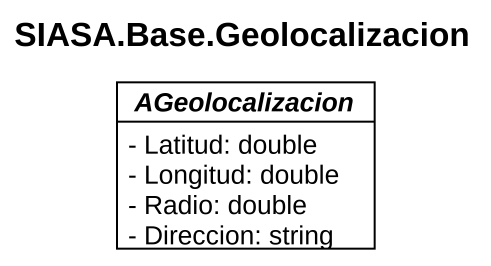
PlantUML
@startuml
title SIASA.Base.Geolocalizacion
hide circle
hide empty members
skinparam classAttributeIconSize 0
abstract class AGeolocalizacion {
  - Latitud: double
  - Longitud: double
  - Radio: double
  - Direccion: string
}
@enduml
